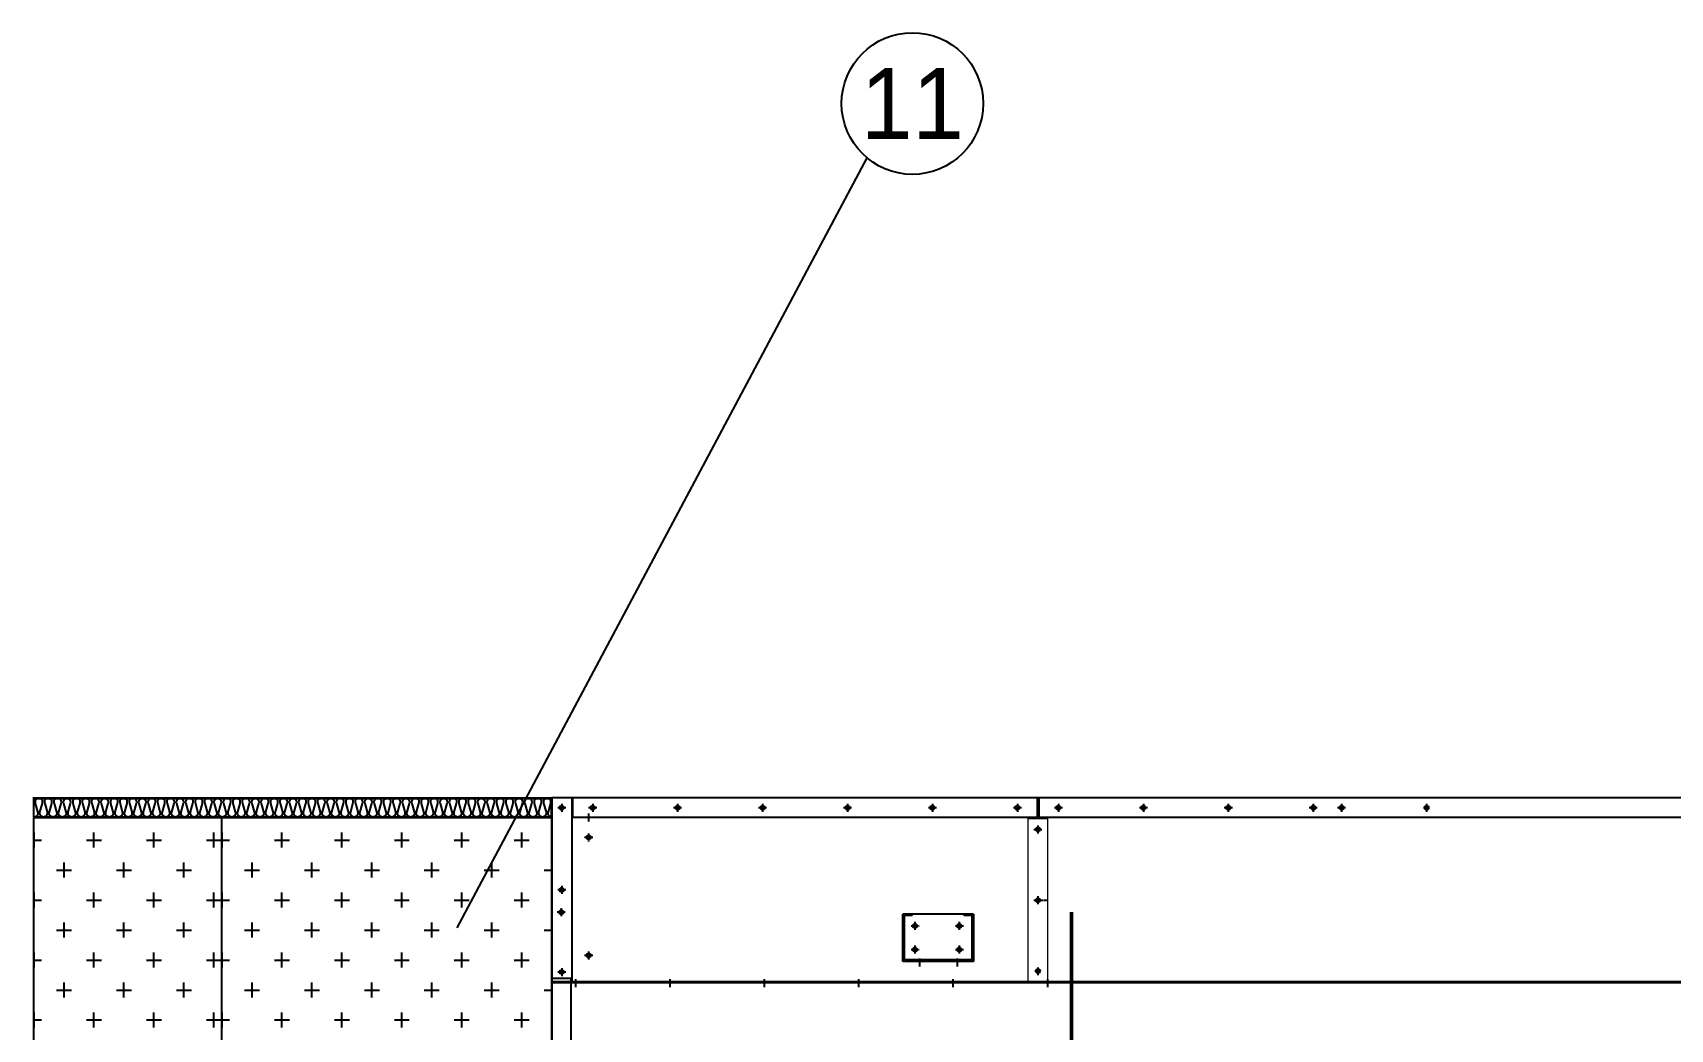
# Model space of a CAD drawing. Header units: millimetres. Extents: x 2280 to 31687, y 1787 to 22582.
# Drawn here: x 12020 to 15490, y 11230 to 13340 of the extents above; entities that cross this region are included whole.
import ezdxf
from ezdxf.enums import TextEntityAlignment as Align

# ---------------------------------------------------------------- set-up
doc = ezdxf.new("R2010")
doc.units = ezdxf.units.MM
doc.linetypes.add('CENTER', pattern=[2, 1.25, -0.25, 0.25, -0.25])
for name, color, linetype in [('center', 1, 'CENTER'), ('SMS', 220, 'Continuous'), ('냉각탑_dim', 1, 'Continuous'), ('냉각탑_text', 3, 'Continuous')]:
    doc.layers.add(name, color=color, linetype=linetype)
doc.styles.add('돋움', font='Dotum.ttf')

# ---------------------------------------------------------------- blocks, each defined once
blk = doc.blocks.new('A$C3FF200C2')
for p, q in [((40, 805), (0, 805)), ((0, 805), (0, 0)), ((40, 805), (40, 0)), ((40, 0), (0, 0))]:
    blk.add_line(p, q)
blk = doc.blocks.new('1')
h = blk.add_hatch()
h.set_pattern_fill('CROSS', color=5, scale=10)
h.set_pattern_definition([(0, (-671190.03, 22615.637), (63.5, 63.5), [31.75, -95.25]), (90, (-671174.16, 22599.76), (-63.5, 63.5), [31.75, -95.25])])
h.paths.add_polyline_path([(12021.3, 11677.8), (12021.3, 8599.8), (12419.7, 8599.8), (12419.7, 11677.8)])
h = blk.add_hatch()
h.set_pattern_fill('CROSS', color=5, scale=10)
h.set_pattern_definition([(0, (-670791.63, 22615.637), (63.5, 63.5), [31.75, -95.25]), (90, (-670775.76, 22599.76), (-63.5, 63.5), [31.75, -95.25])])
h.paths.add_polyline_path([(12419.7, 11677.8), (12419.7, 8599.8), (13119.7, 8599.8), (13119.7, 11677.8)])
at = {"ltscale": 500}
for p, q in [((12019.7, 11719.8), (13119.7, 11719.8)), ((12021.3, 11718.2), (13118.1, 11718.2))]:
    blk.add_line(p, q, dxfattribs=at)
for p, q in [((12021.3, 11718.2), (12021.3, 11679.4)), ((13118.1, 11718.2), (13118.1, 11679.4)), ((13118.1, 11718.2), (13118.1, 11679.4)), ((13119.7, 11329.8), (13119.7, 11719.8)), ((13119.7, 11677.8), (13119.7, 11719.8)), ((13161.7, 11719.8), (13119.7, 11719.8)), ((13119.7, 11719.8), (13119.7, 11329.8)), ((15519.7, 11719.8), (13119.7, 11719.8)), ((13119.7, 11719.8), (13119.7, 8519.8)), ((13119.7, 11719.8), (13119.7, 8519.8)), ((13161.7, 11719.8), (13161.7, 11329.8)), ((14148.7, 11719.8), (13163.7, 11719.8)), ((13163.7, 11719.8), (13163.7, 11677.8)), ((15519.7, 11719.8), (14150.7, 11719.8)), ((12021.3, 11679.4), (13119.7, 11679.4)), ((12021.3, 11677.8), (13119.7, 11677.8)), ((12021.3, 11677.8), (12021.3, 8519.8)), ((12419.7, 11679.4), (12419.7, 8598.2)), ((14148.7, 11677.8), (13163.7, 11677.8)), ((15519.7, 11677.8), (14150.7, 11677.8)), ((13863.5, 11473.4), (13863.5, 11373.4)), ((14013.5, 11473.4), (13863.5, 11473.4)), ((14013.5, 11473.4), (13863.5, 11473.4)), ((13863.5, 11373.4), (13863.5, 11473.4)), ((13883.5, 11473.4), (13863.5, 11473.4)), ((13866.7, 11376.6), (13866.7, 11470.2)), ((13883.5, 11470.2), (13866.7, 11470.2)), ((13883.5, 11470.2), (13883.5, 11473.4)), ((13948.3, 11473.4), (13906.3, 11473.4)), ((13993.5, 11470.2), (13993.5, 11473.4)), ((14013.5, 11473.4), (13993.5, 11473.4)), ((14010.3, 11470.2), (13993.5, 11470.2)), ((14010.3, 11376.6), (14010.3, 11470.2)), ((14013.5, 11473.4), (14013.5, 11373.4)), ((14013.5, 11373.4), (14013.5, 11473.4)), ((14013.5, 11373.4), (13863.5, 11373.4)), ((14013.5, 11373.4), (13863.5, 11373.4)), ((14013.5, 11373.4), (13863.5, 11373.4)), ((14010.3, 11376.6), (13866.7, 11376.6)), ((13119.7, 9035.4), (13119.7, 11341.4)), ((15519.7, 11329.8), (13119.7, 11329.8)), ((13161.7, 11329.8), (13119.7, 11329.8)), ((13161.7, 11329.8), (13119.7, 11329.8)), ((14219.7, 11327.8), (13119.7, 11327.8)), ((15519.7, 11327.8), (14221.7, 11327.8))]:
    blk.add_line(p, q)
at = {"color": 7, "lineweight": 35}
for p, q in [((14148.7, 11719.8), (14148.7, 11677.8)), ((14150.7, 11719.8), (14150.7, 11677.8)), ((14219.7, 11477.8), (14219.7, 9035.4)), ((14221.7, 11477.8), (14221.7, 9861.4))]:
    blk.add_line(p, q, dxfattribs=at)
at = {"color": 7, "lineweight": 15}
for p, q in [((14128.7, 11329.8), (14128.7, 11675.8)), ((14128.7, 11675.8), (14170.7, 11675.8)), ((14170.7, 11327.8), (14170.7, 11677.8))]:
    blk.add_line(p, q, dxfattribs=at)
for centre, radius in [((13140.7, 11698.8), 4.5), ((13140.7, 11698.8), 3), ((13206.2, 11698.8), 4.5), ((13206.2, 11698.8), 3), ((13386.2, 11698.8), 4.5), ((13386.2, 11698.8), 3), ((13566.2, 11698.8), 4.5), ((13566.2, 11698.8), 3), ((13746.2, 11698.8), 4.5), ((13746.2, 11698.8), 3), ((13926.2, 11698.8), 4.5), ((13926.2, 11698.8), 3), ((14106.2, 11698.8), 4.5), ((14106.2, 11698.8), 3), ((14193.2, 11698.8), 4.5), ((14193.2, 11698.8), 3), ((14373.2, 11698.8), 4.5), ((14373.2, 11698.8), 3), ((14553.2, 11698.8), 4.5), ((14553.2, 11698.8), 3), ((14733.2, 11698.8), 4.5), ((14733.2, 11698.8), 3), ((14793.2, 11698.8), 4.5), ((14793.2, 11698.8), 3), ((14973.2, 11698.8), 4.5), ((14973.2, 11698.8), 3), ((13197.7, 11635.8), 4.5), ((13197.7, 11635.8), 3), ((14149.7, 11652.8), 4.5), ((14149.7, 11652.8), 4.5), ((14149.7, 11652.8), 3), ((13140.7, 11524.8), 4.5), ((13140.7, 11524.8), 3), ((14149.7, 11502.8), 4.5), ((14149.7, 11502.8), 4.5), ((14149.7, 11502.8), 3), ((13139.7, 11477.4), 4.5), ((13139.7, 11477.4), 3), ((13889.5, 11448.4), 4.5), ((13889.5, 11448.4), 4.5), ((13889.5, 11448.4), 4.5), ((13889.5, 11448.4), 4.5), ((13889.5, 11448.4), 3), ((13889.5, 11448.4), 3), ((13983.5, 11448.4), 4.5), ((13983.5, 11448.4), 4.5), ((13983.5, 11448.4), 4.5), ((13983.5, 11448.4), 4.5), ((13983.5, 11448.4), 3), ((13983.5, 11448.4), 3), ((13197.7, 11385.8), 4.5), ((13197.7, 11385.8), 3), ((13889.5, 11398.4), 4.5), ((13889.5, 11398.4), 4.5), ((13889.5, 11398.4), 4.5), ((13889.5, 11398.4), 4.5), ((13889.5, 11398.4), 3), ((13889.5, 11398.4), 3), ((13983.5, 11398.4), 4.5), ((13983.5, 11398.4), 4.5), ((13983.5, 11398.4), 4.5), ((13983.5, 11398.4), 4.5), ((13983.5, 11398.4), 3), ((13983.5, 11398.4), 3), ((13140.7, 11350.8), 4.5), ((13140.7, 11350.8), 3), ((14149.7, 11352.8), 4.5), ((14149.7, 11352.8), 4.5), ((14149.7, 11352.8), 3)]:
    blk.add_circle(centre, radius)
at = {"layer": 'center'}
for p, q in [((13149.2, 11698.8), (13132.2, 11698.8)), ((13140.7, 11707.3), (13140.7, 11690.3)), ((13214.7, 11698.8), (13197.7, 11698.8)), ((13206.2, 11707.3), (13206.2, 11690.3)), ((13394.7, 11698.8), (13377.7, 11698.8)), ((13386.2, 11707.3), (13386.2, 11690.3)), ((13574.7, 11698.8), (13557.7, 11698.8)), ((13566.2, 11707.3), (13566.2, 11690.3)), ((13754.7, 11698.8), (13737.7, 11698.8)), ((13746.2, 11707.3), (13746.2, 11690.3)), ((13934.7, 11698.8), (13917.7, 11698.8)), ((13926.2, 11707.3), (13926.2, 11690.3)), ((14114.7, 11698.8), (14097.7, 11698.8)), ((14106.2, 11707.3), (14106.2, 11690.3)), ((14201.7, 11698.8), (14184.7, 11698.8)), ((14193.2, 11707.3), (14193.2, 11690.3)), ((14381.7, 11698.8), (14364.7, 11698.8)), ((14373.2, 11707.3), (14373.2, 11690.3)), ((14561.7, 11698.8), (14544.7, 11698.8)), ((14553.2, 11707.3), (14553.2, 11690.3)), ((14741.7, 11698.8), (14724.7, 11698.8)), ((14733.2, 11707.3), (14733.2, 11690.3)), ((14801.7, 11698.8), (14784.7, 11698.8)), ((14793.2, 11707.3), (14793.2, 11690.3)), ((14973.2, 11707.3), (14973.2, 11690.3)), ((13197.7, 11686.3), (13197.7, 11669.3)), ((14149.7, 11661.3), (14149.7, 11644.3)), ((13206.2, 11635.8), (13189.2, 11635.8)), ((13197.7, 11644.3), (13197.7, 11627.3)), ((14141.2, 11652.8), (14158.2, 11652.8)), ((13149.2, 11524.8), (13132.2, 11524.8)), ((13140.7, 11533.3), (13140.7, 11516.3)), ((13139.7, 11485.9), (13139.7, 11468.9)), ((14141.2, 11502.8), (14170.7, 11502.8)), ((14149.7, 11511.3), (14149.7, 11494.3)), ((13148.2, 11477.4), (13131.2, 11477.4)), ((13889.5, 11439.9), (13889.5, 11456.9)), ((13889.5, 11439.9), (13889.5, 11456.9)), ((13983.5, 11439.9), (13983.5, 11456.9)), ((13983.5, 11439.9), (13983.5, 11456.9)), ((13881, 11448.4), (13898, 11448.4)), ((13881, 11448.4), (13898, 11448.4)), ((13975, 11448.4), (13992, 11448.4)), ((13975, 11448.4), (13992, 11448.4)), ((13206.2, 11385.8), (13189.2, 11385.8)), ((13197.7, 11394.3), (13197.7, 11377.3)), ((13881, 11398.4), (13898, 11398.4)), ((13881, 11398.4), (13898, 11398.4)), ((13889.5, 11389.9), (13889.5, 11406.9)), ((13889.5, 11389.9), (13889.5, 11406.9)), ((13975, 11398.4), (13992, 11398.4)), ((13975, 11398.4), (13992, 11398.4)), ((13983.5, 11389.9), (13983.5, 11406.9)), ((13983.5, 11389.9), (13983.5, 11406.9)), ((13149.2, 11350.8), (13132.2, 11350.8)), ((13140.7, 11359.3), (13140.7, 11342.3)), ((13898.5, 11379.7), (13898.5, 11362.7)), ((13978.5, 11379.7), (13978.5, 11362.7)), ((14149.7, 11361.3), (14149.7, 11344.3)), ((13169.7, 11335.9), (13169.7, 11318.9)), ((13369.7, 11335.9), (13369.7, 11318.9)), ((13569.7, 11335.9), (13569.7, 11318.9)), ((13769.7, 11335.9), (13769.7, 11318.9)), ((13969.7, 11335.9), (13969.7, 11318.9)), ((14169.7, 11335.9), (14169.7, 11318.9))]:
    blk.add_line(p, q, dxfattribs=at)
at = {"layer": 'SMS', "color": 5, "elevation": 0}
for points in [[(12498.6, 11679.4, -0.420076), (12493.9, 11689.8), (12498.8, 11708.1, 1.449198), (12483.9, 11708.1), (12488.8, 11689.8, -0.524856), (12481.4, 11679, -0.524856), (12473.9, 11689.8), (12478.9, 11708.1, 1.449198), (12463.9, 11708.1), (12468.9, 11689.8, -0.524856), (12461.4, 11679, -0.524856), (12454, 11689.8), (12458.9, 11708.1, 1.449198), (12444, 11708.1), (12448.9, 11689.8, -0.524856), (12441.5, 11679, -0.524856), (12434, 11689.8), (12439, 11708.1, 1.449198), (12424, 11708.1), (12429, 11689.8, -0.524856), (12421.5, 11679, -0.524856), (12414.1, 11689.8), (12419, 11708.1, 1.449198), (12404.1, 11708.1), (12409, 11689.8, -0.524856), (12401.6, 11679, -0.524856), (12394.1, 11689.8), (12399.1, 11708.1, 1.449198), (12384.1, 11708.1), (12389.1, 11689.8, -0.524856), (12381.6, 11679, -0.524856), (12374.2, 11689.8), (12379.1, 11708.1, 1.449198), (12364.2, 11708.1), (12369.1, 11689.8, -0.524856), (12361.7, 11679, -0.524856), (12354.2, 11689.8), (12359.2, 11708.1, 1.449198), (12344.2, 11708.1), (12349.2, 11689.8, -0.524856), (12341.7, 11679, -0.524856), (12334.3, 11689.8), (12339.2, 11708.1, 1.449198), (12324.3, 11708.1), (12329.2, 11689.8, -0.524856), (12321.8, 11679, -0.524856), (12314.3, 11689.8), (12319.3, 11708.1, 1.449198), (12304.3, 11708.1), (12309.3, 11689.8, -0.524856), (12301.8, 11679, -0.524856), (12294.4, 11689.8), (12299.3, 11708.1, 1.449198), (12284.4, 11708.1), (12289.3, 11689.8, -0.524856), (12281.9, 11679, -0.524856), (12274.4, 11689.8), (12279.4, 11708.1, 1.449198), (12264.4, 11708.1), (12269.4, 11689.8, -0.524856), (12261.9, 11679, -0.524856), (12254.5, 11689.8), (12259.4, 11708.1, 1.449198), (12244.5, 11708.1), (12249.4, 11689.8, -0.524856), (12242, 11679, -0.524856), (12234.5, 11689.8), (12239.5, 11708.1, 1.449198), (12224.5, 11708.1), (12229.5, 11689.8, -0.524856), (12222, 11679, -0.524856), (12214.6, 11689.8), (12219.5, 11708.1, 1.449198), (12204.6, 11708.1), (12209.5, 11689.8, -0.524856), (12202.1, 11679, -0.524856), (12194.6, 11689.8), (12199.6, 11708.1, 1.449198), (12184.6, 11708.1), (12189.6, 11689.8, -0.524856), (12182.1, 11679, -0.524856), (12174.7, 11689.8), (12179.6, 11708.1, 1.449198), (12164.7, 11708.1), (12169.6, 11689.8, -0.524856), (12162.2, 11679, -0.524856), (12154.7, 11689.8), (12159.7, 11708.1, 1.449198), (12144.7, 11708.1), (12149.7, 11689.8, -0.524856), (12142.2, 11679, -0.524856), (12134.8, 11689.8), (12139.7, 11708.1, 1.449198), (12124.8, 11708.1), (12129.7, 11689.8, -0.524856), (12122.3, 11679, -0.524856), (12114.8, 11689.8), (12119.8, 11708.1, 1.449198), (12104.8, 11708.1), (12109.8, 11689.8, -0.524856), (12102.3, 11679, -0.524856), (12094.9, 11689.8), (12099.8, 11708.1, 1.449198), (12084.9, 11708.1), (12089.8, 11689.8, -0.524856), (12082.4, 11679, -0.524856), (12074.9, 11689.8), (12079.9, 11708.1, 1.449198), (12064.9, 11708.1), (12069.9, 11689.8, -0.524856), (12062.4, 11679, -0.524856), (12055, 11689.8), (12059.9, 11708.1, 1.449198), (12045, 11708.1), (12049.9, 11689.8, -0.524856), (12042.5, 11679, -0.524856), (12035, 11689.8), (12040, 11708.1, 1.449198), (12025, 11708.1), (12030, 11689.8, -0.420076), (12025.2, 11679.4, -0.420076)], [(12919.7, 11679, -0.500631), (12912.8, 11689.8), (12917.8, 11708.1, 1.449198), (12902.8, 11708.1), (12907.8, 11689.8, -0.524856), (12900.3, 11679, -0.524856), (12892.9, 11689.8), (12897.8, 11708.1, 1.449198), (12882.9, 11708.1), (12887.8, 11689.8, -0.524856), (12880.4, 11679, -0.524856), (12872.9, 11689.8), (12877.9, 11708.1, 1.449198), (12862.9, 11708.1), (12867.9, 11689.8, -0.524856), (12860.4, 11679, -0.524856), (12853, 11689.8), (12857.9, 11708.1, 1.449198), (12843, 11708.1), (12847.9, 11689.8, -0.524856), (12840.5, 11679, -0.524856), (12833, 11689.8), (12838, 11708.1, 1.449198), (12823, 11708.1), (12828, 11689.8, -0.524856), (12820.5, 11679, -0.524856), (12813.1, 11689.8), (12818, 11708.1, 1.449198), (12803.1, 11708.1), (12808, 11689.8, -0.524856), (12800.6, 11679, -0.524856), (12793.1, 11689.8), (12798.1, 11708.1, 1.449198), (12783.1, 11708.1), (12788.1, 11689.8, -0.524856), (12780.6, 11679, -0.524856), (12773.2, 11689.8), (12778.1, 11708.1, 1.449198), (12763.2, 11708.1), (12768.1, 11689.8, -0.524856), (12760.7, 11679, -0.524856), (12753.2, 11689.8), (12758.2, 11708.1, 1.449198), (12743.2, 11708.1), (12748.2, 11689.8, -0.524856), (12740.7, 11679, -0.524856), (12733.3, 11689.8), (12738.2, 11708.1, 1.449198), (12723.3, 11708.1), (12728.2, 11689.8, -0.524856), (12720.8, 11679, -0.524856), (12713.3, 11689.8), (12718.3, 11708.1, 1.449198), (12703.3, 11708.1), (12708.3, 11689.8, -0.524856), (12700.8, 11679, -0.524856), (12693.4, 11689.8), (12698.3, 11708.1, 1.449198), (12683.4, 11708.1), (12688.3, 11689.8, -0.524856), (12680.9, 11679, -0.524856), (12673.4, 11689.8), (12678.4, 11708.1, 1.449198), (12663.4, 11708.1), (12668.4, 11689.8, -0.524856), (12660.9, 11679, -0.524856), (12653.5, 11689.8), (12658.4, 11708.1, 1.449198), (12643.5, 11708.1), (12648.4, 11689.8, -0.524856), (12641, 11679, -0.524856), (12633.5, 11689.8), (12638.5, 11708.1, 1.449198), (12623.5, 11708.1), (12628.5, 11689.8, -0.524856), (12621, 11679, -0.524856), (12613.6, 11689.8), (12618.5, 11708.1, 1.449198), (12603.6, 11708.1), (12608.5, 11689.8, -0.524856), (12601.1, 11679, -0.524856), (12593.6, 11689.8), (12598.6, 11708.1, 1.449198), (12583.6, 11708.1), (12588.6, 11689.8, -0.524856), (12581.1, 11679, -0.524856), (12573.7, 11689.8), (12578.6, 11708.1, 1.449198), (12563.7, 11708.1), (12568.6, 11689.8, -0.524856), (12561.2, 11679, -0.524856), (12553.7, 11689.8), (12558.7, 11708.1, 1.449198), (12543.7, 11708.1), (12548.7, 11689.8, -0.524856), (12541.2, 11679, -0.524856), (12533.8, 11689.8), (12538.7, 11708.1, 1.449198), (12523.8, 11708.1), (12528.7, 11689.8, -0.524856), (12521.3, 11679, -0.524856), (12513.8, 11689.8), (12518.8, 11708.1, 1.449198), (12503.8, 11708.1), (12508.8, 11689.8, -0.524856), (12501.3, 11679, -0.524856), (12493.9, 11689.8), (12498.8, 11708.1, 1.449198), (12483.9, 11708.1), (12488.8, 11689.8, -0.524856), (12481.4, 11679, -0.417249), (12473.4, 11687)], [(13117.1, 11679.4, -0.420076), (13112.3, 11689.8), (13117.3, 11708.1, 1.449198), (13102.3, 11708.1), (13107.3, 11689.8, -0.524856), (13099.8, 11679, -0.524856), (13092.4, 11689.8), (13097.3, 11708.1, 1.449198), (13082.4, 11708.1), (13087.3, 11689.8, -0.524856), (13079.9, 11679, -0.524856), (13072.4, 11689.8), (13077.4, 11708.1, 1.449198), (13062.4, 11708.1), (13067.4, 11689.8, -0.524856), (13059.9, 11679, -0.524856), (13052.5, 11689.8), (13057.4, 11708.1, 1.449198), (13042.5, 11708.1), (13047.4, 11689.8, -0.524856), (13040, 11679, -0.524856), (13032.5, 11689.8), (13037.5, 11708.1, 1.449198), (13022.5, 11708.1), (13027.5, 11689.8, -0.524856), (13020, 11679, -0.524856), (13012.6, 11689.8), (13017.5, 11708.1, 1.449198), (13002.6, 11708.1), (13007.5, 11689.8, -0.524856), (13000.1, 11679, -0.524856), (12992.6, 11689.8), (12997.6, 11708.1, 1.449198), (12982.6, 11708.1), (12987.6, 11689.8, -0.524856), (12980.1, 11679, -0.524856), (12972.7, 11689.8), (12977.6, 11708.1, 1.449198), (12962.7, 11708.1), (12967.6, 11689.8, -0.524856), (12960.2, 11679, -0.524856), (12952.7, 11689.8), (12957.7, 11708.1, 1.449198), (12942.7, 11708.1), (12947.7, 11689.8, -0.524856), (12940.2, 11679, -0.524856), (12932.8, 11689.8), (12937.7, 11708.1, 1.449198), (12922.8, 11708.1), (12927.7, 11689.8, -0.524856), (12920.3, 11679, -0.524856), (12912.8, 11689.8), (12917.8, 11708.1, 1.449198), (12902.8, 11708.1), (12907.8, 11689.8, -0.524856), (12900.3, 11679, -0.417249), (12892.3, 11687)]]:
    blk.add_lwpolyline(points, format="xyb", dxfattribs=at)
blk.add_blockref('A$C3FF200C2', (13119.7, 10532.4))

msp = doc.modelspace()

# ---------------------------------------------------------------- linework, layer by layer
at = {"layer": '냉각탑_dim', "linetype": 'ByBlock', "lineweight": -2}
msp.add_lwpolyline([(12919, 11444.2), (13787.7, 13075.2)], dxfattribs=at)
msp.add_circle((13883.7, 13190.4), 150, dxfattribs=at)

# ---------------------------------------------------------------- block references
msp.add_blockref('1', (0, 0))

# ---------------------------------------------------------------- texts
at = {"layer": '냉각탑_text', "style": '돋움'}
msp.add_text('11', height=150, dxfattribs=at).set_placement((13883.7, 13190.4), align=Align.MIDDLE_CENTER)

doc.saveas('drawing.dxf')
